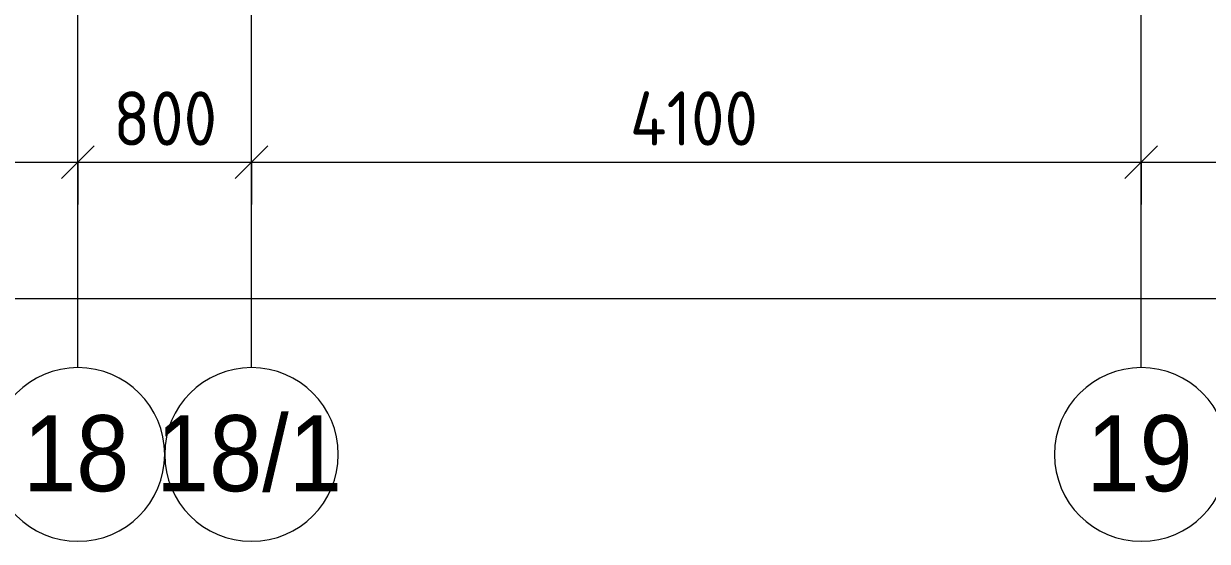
# Model space of a CAD drawing. Header units: millimetres. Extents: x -8624 to 200327, y -8553 to 29000.
# Drawn here: x 161760 to 167214, y -2706 to -323 of the extents above; entities that cross this region are included whole.
import ezdxf

# ---------------------------------------------------------------- set-up
doc = ezdxf.new("R2010")
doc.units = ezdxf.units.MM
for name, color, linetype, lineweight in [('A-ANNO-DIMS', 7, 'Continuous', 9), ('A-ANNO-DIMS-100', 7, 'Continuous', 9), ('Оси', 7, 'Continuous', 9), ('Оси-1', 7, 'Continuous', 20)]:
    doc.layers.add(name, color=color, linetype=linetype, lineweight=lineweight)
doc.styles.add('Arial_1', font='arial.ttf', dxfattribs={"width": 0.9, "height": 350})
doc.styles.add('ISOCPEUR', font='isocpeur.ttf', dxfattribs={"width": 0.9, "height": 250})
doc.dimstyles.new('ISO-2_5_0_9К_БОЛЬШОЙ', dxfattribs={"dimscale": 304.8, "dimtxt": 248.995294, "dimasz": 0.492126, "dimexe": 0.393701, "dimexo": 0.984252, "dimgap": 0, "dimtad": 1, "dimdec": 0, "dimrnd": 10, "dimzin": 0, "dimdsep": 46, "dimtxsty": 'ISOCPEUR', "dimblk1": 'OBLIQUE', "dimblk2": 'OBLIQUE', "dimsah": 1, "dimcen": 0.09, "dimdle": 0.393701, "dimazin": 0, "dimtfac": 1, "dimtdec": 4, "dimtix": 1, "dimtmove": 0, "dimatfit": 3, "dimfxl": 1, "dimtvp": 1, "dimtolj": 1, "dimtzin": 0, "dimarcsym": 2})

# ---------------------------------------------------------------- blocks, each defined once
blk = doc.blocks.new('Ось сетки - D8-29747960-План зашивки приборов отопления в осях 3 этажа 12-23')
at = {"layer": 'Оси-1'}
for start, end in [(360, 180), (180, 360)]:
    blk.add_arc((0, 0), 4, start, end, dxfattribs=at)
blk = doc.blocks.new('DIMBLOCK14-План зашивки приборов отопления в осях 3 этажа 12-23')
at = {"layer": 'A-ANNO-DIMS-100'}
for p, q in [((134659.8, -1781.9), (134659.8, -1468)), ((180909.8, -1781.9), (180909.8, -1468)), ((134539.8, -1588), (181029.8, -1588)), ((134659.8, -1588), (134659.8, -1781.9)), ((180909.8, -1588), (180909.8, -1781.9))]:
    blk.add_line(p, q, dxfattribs=at)
at = {"layer": 'A-ANNO-DIMS-100', "lineweight": 20}
for p, q in [((134659.8, -1588), (134734.8, -1513)), ((180909.8, -1588), (180984.8, -1513)), ((134659.8, -1588), (134584.8, -1663)), ((180909.8, -1588), (180834.8, -1663))]:
    blk.add_line(p, q, dxfattribs=at)
at = {"layer": 'A-ANNO-DIMS-100', "color": 0, "insert": (157377.8, -1261.4), "char_height": 250, "width": 976.828, "attachment_point": 1, "line_spacing_factor": 1.149209, "style": 'ISOCPEUR'}
blk.add_mtext('46250', dxfattribs=at)
blk = doc.blocks.new('_Oblique')
at = {"color": 0, "linetype": 'ByBlock', "lineweight": -2}
blk.add_line((-0.5, -0.5), (0.5, 0.5), dxfattribs=at)
blk = doc.blocks.new('DIMBLOCK24-План зашивки приборов отопления в осях 3 этажа 12-23')
at = {"layer": 'A-ANNO-DIMS-100'}
for p, q in [((157509.8, -1154.7), (157509.8, -840.7)), ((162009.8, -1154.7), (162009.8, -840.7)), ((157509.8, -960.7), (162009.8, -960.7)), ((157509.8, -960.7), (157509.8, -1154.7)), ((162009.8, -960.7), (162009.8, -1154.7))]:
    blk.add_line(p, q, dxfattribs=at)
at = {"layer": 'A-ANNO-DIMS-100', "lineweight": 20}
for p, q in [((157509.8, -960.7), (157584.8, -885.7)), ((162009.8, -960.7), (162084.8, -885.7)), ((157509.8, -960.7), (157434.8, -1035.7)), ((162009.8, -960.7), (161934.8, -1035.7))]:
    blk.add_line(p, q, dxfattribs=at)
at = {"layer": 'A-ANNO-DIMS-100', "color": 0, "insert": (159431.8, -634.1), "char_height": 250, "width": 787.208, "attachment_point": 1, "line_spacing_factor": 1.149209, "style": 'ISOCPEUR'}
blk.add_mtext('4500', dxfattribs=at)
blk = doc.blocks.new('DIMBLOCK25-План зашивки приборов отопления в осях 3 этажа 12-23')
at = {"layer": 'A-ANNO-DIMS-100'}
for p, q in [((162009.8, -1154.7), (162009.8, -840.7)), ((162809.8, -1154.7), (162809.8, -840.7)), ((162009.8, -960.7), (162809.8, -960.7)), ((162009.8, -960.7), (162009.8, -1154.7)), ((162809.8, -960.7), (162809.8, -1154.7))]:
    blk.add_line(p, q, dxfattribs=at)
at = {"layer": 'A-ANNO-DIMS-100', "lineweight": 20}
for p, q in [((162009.8, -960.7), (162084.8, -885.7)), ((162809.8, -960.7), (162884.8, -885.7)), ((162009.8, -960.7), (161934.8, -1035.7)), ((162809.8, -960.7), (162734.8, -1035.7))]:
    blk.add_line(p, q, dxfattribs=at)
at = {"layer": 'A-ANNO-DIMS-100', "color": 0, "insert": (162172.8, -634.1), "char_height": 250, "width": 568.858, "attachment_point": 1, "line_spacing_factor": 1.149209, "style": 'ISOCPEUR'}
blk.add_mtext('800', dxfattribs=at)
blk = doc.blocks.new('DIMBLOCK26-План зашивки приборов отопления в осях 3 этажа 12-23')
at = {"layer": 'A-ANNO-DIMS-100'}
for p, q in [((162809.8, -1154.7), (162809.8, -840.7)), ((166909.8, -1154.7), (166909.8, -840.7)), ((162809.8, -960.7), (166909.8, -960.7)), ((162809.8, -960.7), (162809.8, -1154.7)), ((166909.8, -960.7), (166909.8, -1154.7))]:
    blk.add_line(p, q, dxfattribs=at)
at = {"layer": 'A-ANNO-DIMS-100', "lineweight": 20}
for p, q in [((162809.8, -960.7), (162884.8, -885.7)), ((166909.8, -960.7), (166984.8, -885.7)), ((162809.8, -960.7), (162734.8, -1035.7)), ((166909.8, -960.7), (166834.8, -1035.7))]:
    blk.add_line(p, q, dxfattribs=at)
at = {"layer": 'A-ANNO-DIMS-100', "color": 0, "insert": (164553.4, -634.1), "char_height": 250, "width": 735.494, "attachment_point": 1, "line_spacing_factor": 1.149209, "style": 'ISOCPEUR'}
blk.add_mtext('4100', dxfattribs=at)
blk = doc.blocks.new('DIMBLOCK27-План зашивки приборов отопления в осях 3 этажа 12-23')
at = {"layer": 'A-ANNO-DIMS-100'}
for p, q in [((166909.8, -1154.7), (166909.8, -840.7)), ((168309.8, -1154.7), (168309.8, -840.7)), ((166909.8, -960.7), (168309.8, -960.7)), ((166909.8, -960.7), (166909.8, -1154.7)), ((168309.8, -960.7), (168309.8, -1154.7))]:
    blk.add_line(p, q, dxfattribs=at)
at = {"layer": 'A-ANNO-DIMS-100', "lineweight": 20}
for p, q in [((166909.8, -960.7), (166984.8, -885.7)), ((168309.8, -960.7), (168384.8, -885.7)), ((166909.8, -960.7), (166834.8, -1035.7)), ((168309.8, -960.7), (168234.8, -1035.7))]:
    blk.add_line(p, q, dxfattribs=at)
at = {"layer": 'A-ANNO-DIMS-100', "color": 0, "insert": (167303.4, -634.1), "char_height": 250, "width": 735.494, "attachment_point": 1, "line_spacing_factor": 1.149209, "style": 'ISOCPEUR'}
blk.add_mtext('1400', dxfattribs=at)

msp = doc.modelspace()

# ---------------------------------------------------------------- linework, layer by layer
at = {"layer": 'Оси'}
for p, q in [((162009.8, -1906.3), (162009.8, 593.7)), ((162809.8, -1906.3), (162809.8, 593.7)), ((166909.8, -1906.3), (166909.8, 593.7))]:
    msp.add_line(p, q, dxfattribs=at)

# ---------------------------------------------------------------- block references
at = {"layer": 'Оси-1', "xscale": 99.99999999999993, "yscale": 99.99999999999993, "zscale": 99.99999999999993}
for p in [(162009.8, -2306.3), (162809.8, -2306.3), (166909.8, -2306.3)]:
    msp.add_blockref('Ось сетки - D8-29747960-План зашивки приборов отопления в осях 3 этажа 12-23', p, dxfattribs=at)

# ---------------------------------------------------------------- texts
at = {"layer": 'Оси', "char_height": 350, "attachment_point": 1, "style": 'Arial_1'}
for s, insert, width in [('18', (161757.2, -2125.6), 606.076), ('18/1', (162369.6, -2125.6), 1060.633), ('19', (166657.2, -2125.6), 606.076)]:
    msp.add_mtext(s, dxfattribs=dict(at, insert=insert, width=width))

# ---------------------------------------------------------------- dimensions: what is measured, and where the dimension line sits
at = {"layer": 'A-ANNO-DIMS'}
for base, p1, p2, override, picture, middle in [((162009.8, -960.7), (157509.8, -854.7), (162009.8, -854.7), {"dimpost": '<>', "dimfxl": 4500}, 'DIMBLOCK24-План зашивки приборов отопления в осях 3 этажа 12-23', (159759.8, -835.7)), ((162809.8, -960.7), (162009.8, -854.7), (162809.8, -854.7), {"dimpost": '<>', "dimfxl": 800}, 'DIMBLOCK25-План зашивки приборов отопления в осях 3 этажа 12-23', (162409.8, -835.7)), ((166909.8, -960.7), (162809.8, -854.7), (166909.8, -854.7), {"dimpost": '<>', "dimfxl": 4100}, 'DIMBLOCK26-План зашивки приборов отопления в осях 3 этажа 12-23', (164859.8, -835.7)), ((168309.8, -960.7), (166909.8, -854.7), (168309.8, -854.7), {"dimpost": '<>', "dimfxl": 1400}, 'DIMBLOCK27-План зашивки приборов отопления в осях 3 этажа 12-23', (167609.8, -835.7)), ((180909.8, -1588), (134659.8, -1481.9), (180909.8, -1481.9), {"dimpost": '<>', "dimfxl": 46250}, 'DIMBLOCK14-План зашивки приборов отопления в осях 3 этажа 12-23', (157784.8, -1463))]:
    dim = msp.add_linear_dim(base=base, p1=p1, p2=p2, dimstyle='ISO-2_5_0_9К_БОЛЬШОЙ', override=override, dxfattribs=at)
    dim.commit()
    dim.dimension.update_dxf_attribs({"geometry": picture, "text_midpoint": middle})

doc.saveas('drawing.dxf')
